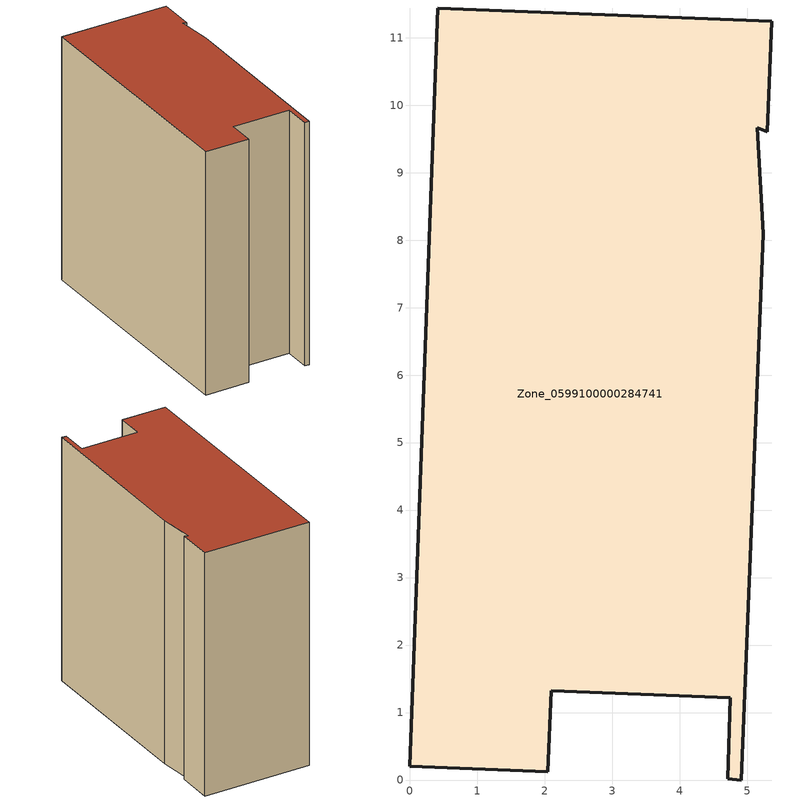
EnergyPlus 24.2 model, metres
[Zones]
Zone_0599100000284741
 floor ground (C_G): 5.14,9.67 5.23,8.09 4.91,0 4.71,0.02 4.75,1.22 2.09,1.32 2.04,0.12 0,0.2 0.41,11.44 5.36,11.24 5.29,9.61 z0
 wall outside (C_F): 0.41,11.44 0,0.2 2.04,0.12 2.09,1.32 4.75,1.22 4.71,0.02 4.91,0 5.23,8.09 5.14,9.67 5.29,9.61 5.36,11.24 0.41,11.44 z0:11.34
 roof outside (C_R): 5.29,9.61 5.36,11.24 0.41,11.44 0,0.2 2.04,0.12 2.09,1.32 4.75,1.22 4.71,0.02 4.91,0 5.23,8.09 5.14,9.67 z11.34
[BUILDING]
Pand.0599100000284741: North Axis=0; Terrain=City; Loads Convergence Tolerance Value=0.04; Temperature Convergence Tolerance Value=0.4; Solar Distribution=FullExterior; Maximum Number of Warmup Days=25; Minimum Number of Warmup Days=1
[Site:Location]
Rotterdam.The.Hague.AP_ZH_NLD Design_Conditions: Latitude=51.96; Longitude=4.45; Time Zone=1; Elevation=-4.5
[SITE:GROUNDTEMPERATURE:BUILDINGSURFACE]
18, 18, 18, 18, 18, 18, 18, 18, 18, 18, 18, 18
[MATERIAL] Thermal Absorptance=0.9; Solar Absorptance=0.7; Visible Absorptance=0.7
Name | Roughness | Thickness | Conductivity | Density | Specific Heat
G.TC.1946 | MediumSmooth | 0.15 | 1 | 540 | 1210
F.TC.1946 | Rough | 0.3 | 0.857143 | 1920 | 840
R.TC.1946 | MediumRough | 0.2 | 0.909091 | 1500 | 1000
[CONSTRUCTION]
C_G: G.TC.1946
C_F: F.TC.1946
C_R: R.TC.1946
[ZONE]
Zone_0599100000284741: Type=1; Multiplier=1; Ceiling Height=Autocalculate; Volume=Autocalculate; Floor Area=autocalculate; Part of Total Floor Area=Yes
[ZONEINFILTRATION:DESIGNFLOWRATE]
Infil_Zone_0599100000284741: Zone or ZoneList or Space or SpaceList=Zone_0599100000284741; Schedule=AlwaysOn; Design Flow Rate Calculation Method=Flow/Area; Flow Rate per Floor Area=0.003; Constant Term Coefficient=1; Temperature Term Coefficient=0; Velocity Term Coefficient=0; Velocity Squared Term Coefficient=0
[HVACTEMPLATE:ZONE:IDEALLOADSAIRSYSTEM]
Zone_0599100000284741: Maximum Heating Supply Air Temperature=50; Minimum Cooling Supply Air Temperature=13; Maximum Heating Supply Air Humidity Ratio=0.0156; Minimum Cooling Supply Air Humidity Ratio=0.0077; Heating Limit=NoLimit; Cooling Limit=NoLimit; Dehumidification Control Type=ConstantSensibleHeatRatio; Cooling Sensible Heat Ratio=0.7; Dehumidification Setpoint=60; Humidification Control Type=None; Humidification Setpoint=30; Outdoor Air Method=None; Outdoor Air Flow Rate per Person=0.00944; Outdoor Air Flow Rate per Zone Floor Area=0; Outdoor Air Flow Rate per Zone=0; Demand Controlled Ventilation Type=None; Outdoor Air Economizer Type=NoEconomizer; Heat Recovery Type=None; Sensible Heat Recovery Effectiveness=0.7; Latent Heat Recovery Effectiveness=0.65
[ZONECONTROL:THERMOSTAT]
ThermostatControl_Zone_0599100000284741: Zone or ZoneList=Zone_0599100000284741; Control Type Schedule=DualSetpointControlType; Control 1=Thermostat_Zone_0599100000284741; Temperature Difference Between Cutout And Setpoint=0
[THERMOSTATSETPOINT:DUALSETPOINT]
Thermostat_Zone_0599100000284741: Heating Setpoint Temperature Schedule=HeatingSetpoint_Zone_0599100000284741; Cooling Setpoint Temperature Schedule=CoolingSetpoint_Zone_0599100000284741
[SCHEDULE:COMPACT]
HeatingSetpoint_Zone_0599100000284741: Through: 12/31, For: AllDays, Until: 24:00, 21
CoolingSetpoint_Zone_0599100000284741: Through: 12/31, For: AllDays, Until: 24:00, 24
DualSetpointControlType: Through: 12/31, For: AllDays, Until: 24:00, 4
AlwaysOn: Through: 12/31, For: AllDays, Until: 24:00, 1
